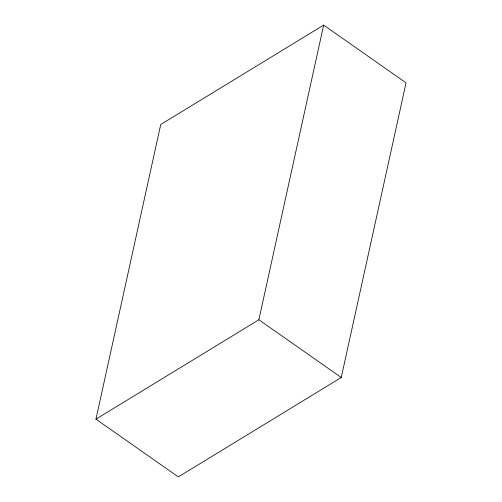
<?xml version="1.0" encoding="UTF-8"?>
<svg xmlns="http://www.w3.org/2000/svg" width="502" height="502" viewBox="0 0 502 502"><rect width="100%" height="100%" fill="white"/><g stroke="black" fill="none" stroke-linecap="round" stroke-linejoin="round"><path stroke-width="0.75" d="M95.951 419.157L160.74 124.496L323.658 25.1L406.049 82.843L341.26 377.504L178.342 476.9L95.951 419.157L258.869 319.768L323.658 25.1M258.869 319.768L341.26 377.504"/></g></svg>
